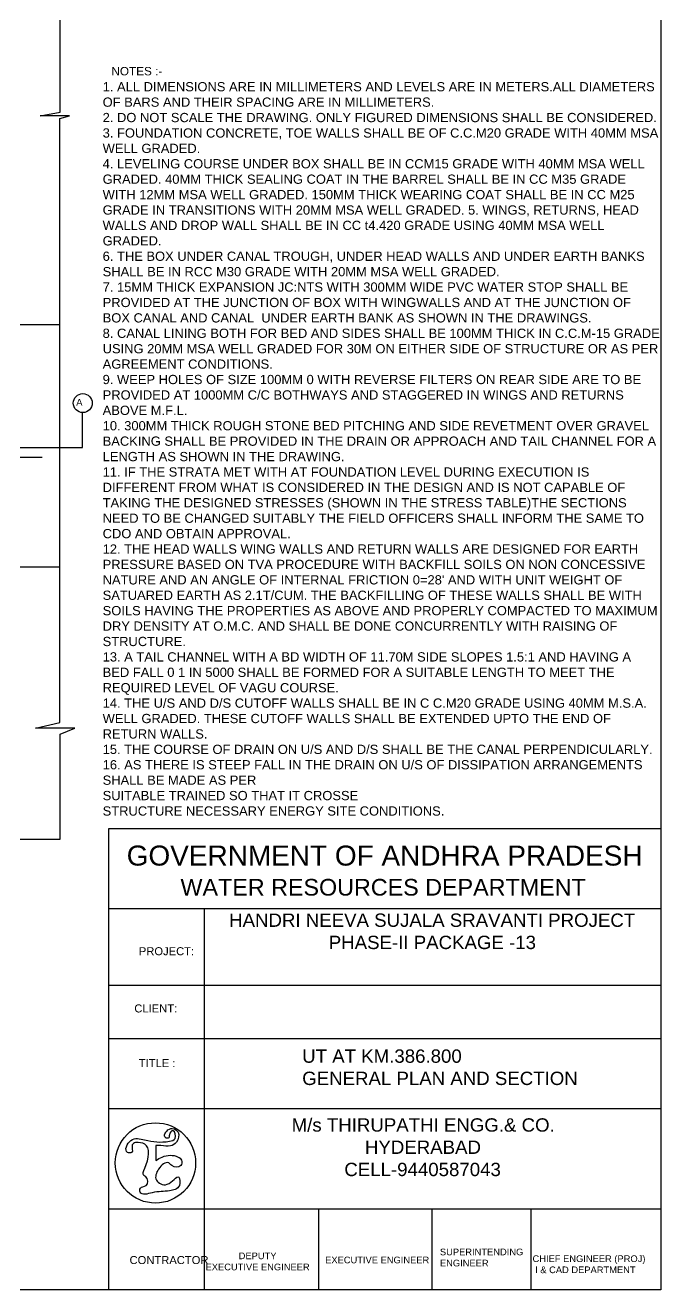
# Model space of a CAD drawing. Header units: millimetres. Extents: x 5764083 to 5772091, y 20981185 to 20985790.
# Drawn here: x 5770580 to 5772091, y 20981185 to 20984194 of the extents above; entities that cross this region are included whole.
import ezdxf

# ---------------------------------------------------------------- set-up
doc = ezdxf.new("R2010")
doc.units = ezdxf.units.MM
doc.header["$MEASUREMENT"] = 0
for name, color, linetype in [('DIMENSIONS', 7, 'Continuous'), ('DRAWING', 7, 'Continuous'), ('TEXT', 7, 'Continuous')]:
    doc.layers.add(name, color=color, linetype=linetype)
doc.styles.get("Standard").update_dxf_attribs({"font": 'arial.ttf', "height": 16})
doc.dimstyles.get("Standard").update_dxf_attribs({"dimtxt": 20, "dimasz": 25, "dimexe": 0.18, "dimexo": 0.0625, "dimgap": 0.09, "dimtad": 0, "dimdec": 0, "dimzin": 0, "dimdsep": 46, "dimtxsty": 'Standard', "dimblk": 'OBLIQUE', "dimcen": 0.09, "dimse1": 1, "dimse2": 1, "dimadec": 0, "dimazin": 0, "dimtfac": 1, "dimtdec": 0, "dimtofl": 0, "dimtmove": 0, "dimatfit": 3, "dimfxl": 1, "dimtolj": 1, "dimtzin": 0, "dimarcsym": 0})

# ---------------------------------------------------------------- blocks, each defined once
blk = doc.blocks.new('_Oblique')
at = {"color": 0, "linetype": 'ByBlock', "lineweight": -2}
blk.add_line((-0.5, -0.5), (0.5, 0.5), dxfattribs=at)

msp = doc.modelspace()

# ---------------------------------------------------------------- linework, layer by layer
at = {"layer": 'DRAWING', "color": 0}
for points in [[(5764252.3, 20982257.2), (5770663.1, 20982257.2), (5770663.1, 20982506.8), (5770697.9, 20982521.4), (5770604.2, 20982521.4), (5770662.3, 20982534.4), (5770662.3, 20983971.8), (5770685.4, 20983978.7), (5770614.9, 20983978.7), (5770663, 20983987.1), (5770663, 20984262.6), (5770525.3, 20984262.6), (5770499.9, 20984298.8), (5770499.9, 20984226.8), (5770477.4, 20984263.8), (5769495.9, 20984263.8), (5769474.2, 20984296), (5769474.2, 20984226.2), (5769460.3, 20984261.1), (5767016.8, 20984261.1)], [(5769807.8, 20983481.6), (5770662.1, 20983481.6)], [(5770191.9, 20983481.6), (5770191.9, 20982905.2), (5770662.3, 20982905.2)], [(5764168.3, 20983271.7), (5764168.3, 20983188.8), (5770716.1, 20983188.8), (5770716.1, 20983270.9)]]:
    msp.add_lwpolyline(points, dxfattribs=at)
at = {"layer": 'TEXT', "color": 0}
for points in [[(5772091.2, 20981184.8), (5764083.4, 20981184.8), (5764083.4, 20985789.9), (5772091.2, 20985789.9)], [(5770778.3, 20982282.3), (5772091.2, 20982282.3), (5772091.2, 20981184.8), (5770778.3, 20981184.8)]]:
    msp.add_lwpolyline(points, close=True, dxfattribs=at)
for points in [[(5770778.3, 20982091.8), (5772091.2, 20982091.8)], [(5771005.6, 20982091.8), (5771005.6, 20981184.8)], [(5770778.3, 20981909.8), (5772091.2, 20981909.8)], [(5770778.3, 20981782.6), (5772091.2, 20981782.6)], [(5770778.3, 20981616.3), (5772091.2, 20981616.3)], [(5770890.5, 20981527.9), (5770890.5, 20981492.2)], [(5770778.3, 20981377.1), (5772091.2, 20981377.1)], [(5771277.5, 20981377.1), (5771277.5, 20981184.8)], [(5771547.5, 20981184.8), (5771547.5, 20981377.1)], [(5771782.4, 20981377.1), (5771782.4, 20981184.8)]]:
    msp.add_lwpolyline(points, dxfattribs=at)
for centre, radius in [((5770716.6, 20983294.9), 22.5), ((5770889.5, 20981486.4), 95.6)]:
    msp.add_circle(centre, radius, dxfattribs=at)
for points in [[(5770842.4, 20981535.5), (5770834.4, 20981529.3), (5770832.9, 20981511.1), (5770823.2, 20981511.6), (5770830.7, 20981540), (5770863.6, 20981541.3), (5770922.8, 20981538), (5770936, 20981544.8), (5770931.5, 20981563.2), (5770922.5, 20981553.5), (5770921.5, 20981546.3), (5770913, 20981546.8), (5770919.3, 20981565.2), (5770933, 20981567.6), (5770943.2, 20981559.5), (5770939.2, 20981536.3), (5770925.6, 20981526.8), (5770902.6, 20981527.7), (5770890.5, 20981527.9)], [(5770890.5, 20981492.2), (5770905.5, 20981500.6), (5770943.4, 20981500.6), (5770951.6, 20981493.1), (5770949.6, 20981480.1), (5770928.4, 20981480.1), (5770921.1, 20981486.4), (5770897.1, 20981471.8), (5770891.6, 20981445.8), (5770917.4, 20981435.6), (5770944.7, 20981452.6), (5770946.3, 20981432.6), (5770923.1, 20981420.2), (5770881.7, 20981415.4), (5770853.2, 20981416.9), (5770853.6, 20981426.4), (5770867.1, 20981432.6), (5770866.4, 20981453.7), (5770861.8, 20981456.6), (5770864.4, 20981473.8), (5770864, 20981531.4), (5770842.4, 20981535.5)]]:
    msp.add_spline(points, degree=3, dxfattribs=at)

# ---------------------------------------------------------------- texts
for s, height, p in [('NOTES :-', 20, (5770784.7, 20984074.8)), ('A', 16, (5770701, 20983288.8))]:
    msp.add_text(s, height=height, dxfattribs=at).set_placement(p)
at = {"layer": 'TEXT', "color": 0, "attachment_point": 1}
for s, insert, char_height, width in [("1. ALL DIMENSIONS ARE IN MILLIMETERS AND LEVELS ARE IN METERS.ALL DIAMETERS OF BARS AND THEIR SPACING ARE IN MILLIMETERS. \\P2. DO NOT SCALE THE DRAWING. ONLY FIGURED DIMENSIONS SHALL BE CONSIDERED. \\P3. FOUNDATION CONCRETE, TOE WALLS SHALL BE OF C.C.M20 GRADE WITH 40MM MSA WELL GRADED. \\P4. LEVELING COURSE UNDER BOX SHALL BE IN CCM15 GRADE WITH 40MM MSA WELL GRADED. 40MM THICK SEALING COAT IN THE BARREL SHALL BE IN CC M35 GRADE WITH 12MM MSA WELL GRADED. 150MM THICK WEARING COAT SHALL BE IN CC M25 GRADE IN TRANSITIONS WITH 20MM MSA WELL GRADED. 5. WINGS, RETURNS, HEAD WALLS AND DROP WALL SHALL BE IN CC t4.420 GRADE USING 40MM MSA WELL GRADED. \\P6. THE BOX UNDER CANAL TROUGH, UNDER HEAD WALLS AND UNDER EARTH BANKS SHALL BE IN RCC M30 GRADE WITH 20MM MSA WELL GRADED. \\P7. 15MM THICK EXPANSION JC:NTS WITH 300MM WIDE PVC WATER STOP SHALL BE PROVIDED AT THE JUNCTION OF BOX WITH WINGWALLS AND AT THE JUNCTION OF BOX CANAL AND CANAL  UNDER EARTH BANK AS SHOWN IN THE DRAWINGS. \\P8. CANAL LINING BOTH FOR BED AND SIDES SHALL BE 100MM THICK IN C.C.M-15 GRADE USING 20MM MSA WELL GRADED FOR 30M ON EITHER SIDE OF STRUCTURE OR AS PER AGREEMENT CONDITIONS. \\P9. WEEP HOLES OF SIZE 100MM 0 WITH REVERSE FILTERS ON REAR SIDE ARE TO BE PROVIDED AT 1000MM C/C BOTHWAYS AND STAGGERED IN WINGS AND RETURNS ABOVE M.F.L. \\P10. 300MM THICK ROUGH STONE BED PITCHING AND SIDE REVETMENT OVER GRAVEL BACKING SHALL BE PROVIDED IN THE DRAIN OR APPROACH AND TAIL CHANNEL FOR A LENGTH AS SHOWN IN THE DRAWING. \\P11. IF THE STRATA MET WITH AT FOUNDATION LEVEL DURING EXECUTION IS DIFFERENT FROM WHAT IS CONSIDERED IN THE DESIGN AND IS NOT CAPABLE OF TAKING THE DESIGNED STRESSES (SHOWN IN THE STRESS TABLE)THE SECTIONS NEED TO BE CHANGED SUITABLY THE FIELD OFFICERS SHALL INFORM THE SAME TO CDO AND OBTAIN APPROVAL. \\P12. THE HEAD WALLS WING WALLS AND RETURN WALLS ARE DESIGNED FOR EARTH PRESSURE BASED ON TVA PROCEDURE WITH BACKFILL SOILS ON NON CONCESSIVE NATURE AND AN ANGLE OF INTERNAL FRICTION 0=28' AND WITH UNIT WEIGHT OF SATUARED EARTH AS 2.1T/CUM. THE BACKFILLING OF THESE WALLS SHALL BE WITH SOILS HAVING THE PROPERTIES AS ABOVE AND PROPERLY COMPACTED TO MAXIMUM DRY DENSITY AT O.M.C. AND SHALL BE DONE CONCURRENTLY WITH RAISING OF STRUCTURE. \\P13. A TAIL CHANNEL WITH A BD WIDTH OF 11.70M SIDE SLOPES 1.5:1 AND HAVING A BED FALL 0 1 IN 5000 SHALL BE FORMED FOR A SUITABLE LENGTH TO MEET THE REQUIRED LEVEL OF VAGU COURSE. \\P14. THE U/S AND D/S CUTOFF WALLS SHALL BE IN C C.M20 GRADE USING 40MM M.S.A. WELL GRADED. THESE CUTOFF WALLS SHALL BE EXTENDED UPTO THE END OF RETURN WALLS. \\P15. THE COURSE OF DRAIN ON U/S AND D/S SHALL BE THE CANAL PERPENDICULARLY. 16. AS THERE IS STEEP FALL IN THE DRAIN ON U/S OF DISSIPATION ARRANGEMENTS SHALL BE MADE AS PER \\PSUITABLE TRAINED SO THAT IT CROSSE \\PSTRUCTURE NECESSARY ENERGY SITE CONDITIONS. ", (5770763.9, 20984058.8), 22, 1321.811), ('\\pi25.69;{\\H1.5x;GOVERNMENT OF ANDHRA PRADESH}  \\P\\pi153.66;{\\H1.25x;WATER RESOURCES DEPARTMENT }', (5770795.4, 20982241.8), 31.745, 1269.56), ('\\pi2.2196;HANDRI NEEVA SUJALA SRAVANTI PROJECT \\P\\pi239.26;PHASE-II PACKAGE -13', (5771062.5, 20982080.1), 31.745, 965.994), ('PROJECT:', (5770850, 20981999.9), 19.05, 195.398), ('CLIENT:', (5770839.2, 20981863.7), 19.05, 195.398), ('UT AT KM.386.800\\PGENERAL PLAN AND SECTION ', (5771238.5, 20981756.6), 31.745, 776.173), ('TITLE :', (5770849.9, 20981733.5), 19.05, 195.398), ('\\pi3.5729;M/s THIRUPATHI ENGG.& CO. \\P\\pi177.87;HYDERABAD   \\P\\pi128.85;CELL-9440587043', (5771209.9, 20981592.7), 31.745, 625.828), ('CONTRACTOR ', (5770827.9, 20981264.9), 19.047, 195.398), ('\\pi141.62;DEPUTY \\P\\pi62.84;EXECUTIVE ENGINEER ', (5770945.8, 20981273.3), 15.873, 371.305), ('EXECUTIVE ENGINEER', (5771293.1, 20981263.5), 15.873, 247.536), ('SUPERINTENDING \\PENGINEER ', (5771566.1, 20981282.6), 15.873, 197.125), ('CHIEF ENGINEER (PROJ)\\P I & CAD DEPARTMENT ', (5771786.4, 20981266.5), 15.873, 267.924)]:
    msp.add_mtext(s, dxfattribs=dict(at, insert=insert, char_height=char_height, width=width))

# ---------------------------------------------------------------- leaders
at = {"layer": 'DIMENSIONS', "color": 0}
msp.add_leader([(5770477.6, 20983165.9), (5770619.8, 20983165.9)], dimstyle='Standard', override={"dimgap": 0.09, "dimtad": 0}, dxfattribs=at)

doc.saveas('drawing.dxf')
